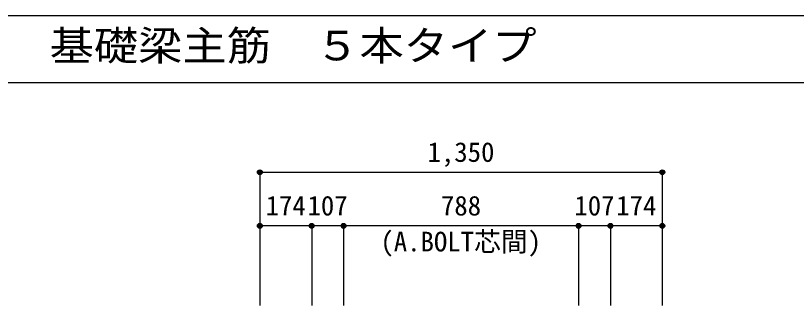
# Model space of a CAD drawing. Units: millimetres at full size, sheet at 1:30. Extents: x -5973 to 5954, y -4195 to 4201.
# Drawn here: x -942 to 1677, y 3228 to 4201 of the extents above; entities that cross this region are included whole.
import ezdxf
from ezdxf.enums import TextEntityAlignment as Align

# ---------------------------------------------------------------- set-up
doc = ezdxf.new("R2010")
doc.units = ezdxf.units.MM
doc.header["$LTSCALE"] = 30
doc.header["$PDMODE"] = 32
doc.header["$PDSIZE"] = 15
for name, color, linetype in [('0-7_文字', 4, 'Continuous'), ('0-D_寸法', 4, 'Continuous'), ('6-7_文字', 7, 'Continuous'), ('F-0_枠', 6, 'Continuous')]:
    doc.layers.add(name, color=color, linetype=linetype)
doc.styles.add('ＭＳ ゴシック', font='')
doc.styles.get('ＭＳ ゴシック').set_extended_font_data('MS Gothic')

msp = doc.modelspace()

# ---------------------------------------------------------------- linework, layer by layer
at = {"layer": '0-D_寸法'}
for p, q in [((-122.56, 3675.34), (-122.56, 3495.34)), ((-122.56, 3675.34), (1227.44, 3675.34)), ((1227.44, 3675.34), (1227.44, 3495.34)), ((-122.56, 3495.34), (-122.56, 3228.3)), ((51.44, 3495.34), (-122.56, 3495.34)), ((-122.56, 3495.34), (-122.56, 3228.3)), ((158.44, 3495.34), (51.44, 3495.34)), ((51.44, 3495.34), (51.44, 3228.3)), ((946.44, 3495.34), (158.44, 3495.34)), ((158.44, 3495.34), (158.44, 3228.3)), ((1053.44, 3495.34), (946.44, 3495.34)), ((946.44, 3495.34), (946.44, 3228.3)), ((1227.44, 3495.34), (1053.44, 3495.34)), ((1053.44, 3495.34), (1053.44, 3228.3)), ((1227.44, 3495.34), (1227.44, 3228.3))]:
    msp.add_line(p, q, dxfattribs=at)
for centre, radius in [((-122.56, 3675.34), 8), ((-122.56, 3675.34), 7.2), ((-122.56, 3675.34), 6.4), ((-122.56, 3675.34), 5.6), ((-122.56, 3675.34), 4.8), ((-122.56, 3675.34), 4), ((-122.56, 3675.34), 3.2), ((-122.56, 3675.34), 2.4), ((-122.56, 3675.34), 1.6), ((-122.56, 3675.34), 0.8), ((1227.44, 3675.34), 8), ((1227.44, 3675.34), 7.2), ((1227.44, 3675.34), 6.4), ((1227.44, 3675.34), 5.6), ((1227.44, 3675.34), 4.8), ((1227.44, 3675.34), 4), ((1227.44, 3675.34), 3.2), ((1227.44, 3675.34), 2.4), ((1227.44, 3675.34), 1.6), ((1227.44, 3675.34), 0.8), ((-122.56, 3495.34), 8), ((-122.56, 3495.34), 7.2), ((-122.56, 3495.34), 6.4), ((-122.56, 3495.34), 5.6), ((-122.56, 3495.34), 4.8), ((-122.56, 3495.34), 4), ((-122.56, 3495.34), 3.2), ((-122.56, 3495.34), 2.4), ((-122.56, 3495.34), 1.6), ((-122.56, 3495.34), 0.8), ((51.44, 3495.34), 8), ((51.44, 3495.34), 7.2), ((51.44, 3495.34), 6.4), ((51.44, 3495.34), 5.6), ((51.44, 3495.34), 4.8), ((51.44, 3495.34), 4), ((51.44, 3495.34), 3.2), ((51.44, 3495.34), 2.4), ((51.44, 3495.34), 1.6), ((51.44, 3495.34), 0.8), ((158.44, 3495.34), 8), ((158.44, 3495.34), 7.2), ((158.44, 3495.34), 6.4), ((158.44, 3495.34), 5.6), ((158.44, 3495.34), 4.8), ((158.44, 3495.34), 4), ((158.44, 3495.34), 3.2), ((158.44, 3495.34), 2.4), ((158.44, 3495.34), 1.6), ((158.44, 3495.34), 0.8), ((946.44, 3495.34), 8), ((946.44, 3495.34), 7.2), ((946.44, 3495.34), 6.4), ((946.44, 3495.34), 5.6), ((946.44, 3495.34), 4.8), ((946.44, 3495.34), 4), ((946.44, 3495.34), 3.2), ((946.44, 3495.34), 2.4), ((946.44, 3495.34), 1.6), ((946.44, 3495.34), 0.8), ((1053.44, 3495.34), 8), ((1053.44, 3495.34), 7.2), ((1053.44, 3495.34), 6.4), ((1053.44, 3495.34), 5.6), ((1053.44, 3495.34), 4.8), ((1053.44, 3495.34), 4), ((1053.44, 3495.34), 3.2), ((1053.44, 3495.34), 2.4), ((1053.44, 3495.34), 1.6), ((1053.44, 3495.34), 0.8), ((1227.44, 3495.34), 8), ((1227.44, 3495.34), 7.2), ((1227.44, 3495.34), 6.4), ((1227.44, 3495.34), 5.6), ((1227.44, 3495.34), 4.8), ((1227.44, 3495.34), 4), ((1227.44, 3495.34), 3.2), ((1227.44, 3495.34), 2.4), ((1227.44, 3495.34), 1.6), ((1227.44, 3495.34), 0.8)]:
    msp.add_circle(centre, radius, dxfattribs=at)
at = {"layer": '0-D_寸法', "color": 7}
for p in [(-122.56, 3675.34), (-122.56, 3675.34), (1227.44, 3675.34), (-122.56, 3495.34), (51.44, 3495.34), (158.44, 3495.34), (946.44, 3495.34), (1053.44, 3495.34), (1227.44, 3495.34)]:
    msp.add_point(p, dxfattribs=at)
at = {"layer": 'F-0_枠'}
msp.add_line((-5972.88, 4201.15), (5954.1, 4201.15), dxfattribs=at)
at = {"layer": 'F-0_枠', "color": 2}
msp.add_line((-5972.88, 3976.15), (3723.6, 3976.15), dxfattribs=at)

# ---------------------------------------------------------------- texts
at = {"layer": '0-7_文字', "style": 'ＭＳ ゴシック'}
msp.add_text('(A.BOLT芯間)', height=65.98, dxfattribs=at).set_placement((281.92, 3389.66), align=Align.BOTTOM_LEFT)
at = {"layer": '0-D_寸法', "style": 'ＭＳ ゴシック'}
for s, p in [('1,350', (439.94, 3690.34)), ('174', (-103.06, 3510.34)), ('107', (37.44, 3510.34)), ('788', (484.94, 3510.34)), ('107', (932.44, 3510.34)), ('174', (1072.94, 3510.34))]:
    msp.add_text(s, height=65.98, dxfattribs=at).set_placement(p, align=Align.BOTTOM_LEFT)
at = {"layer": '6-7_文字', "color": 2, "style": 'ＭＳ ゴシック', "width": 1.1}
msp.add_text('\u3000\u3000基礎梁主筋\u3000５本タイプ', height=98.97, dxfattribs=at).set_placement((-1124.64, 4021.15), align=Align.BOTTOM_LEFT)

doc.saveas('drawing.dxf')
